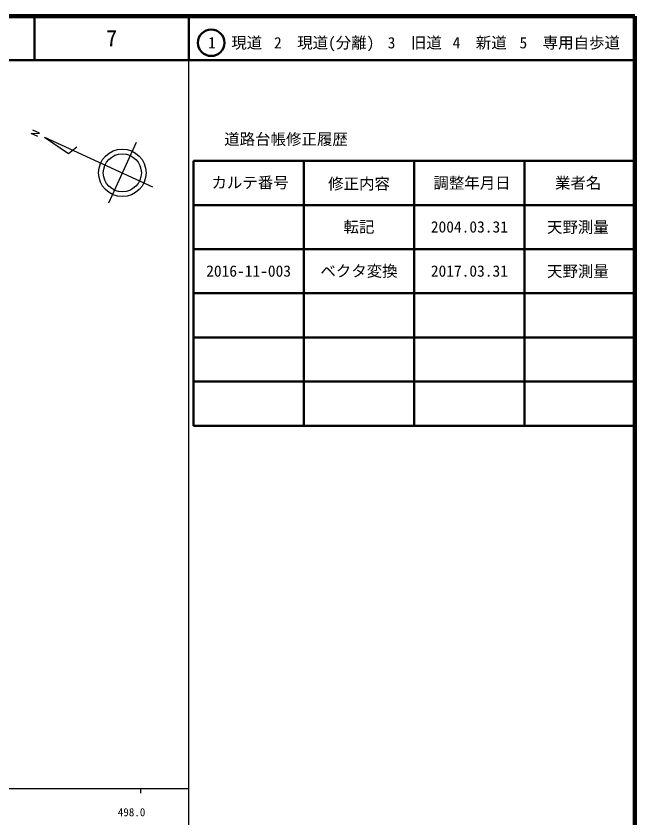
# Model space of a CAD drawing. Units: millimetres, scale not verified. Extents: x 40000 to 680000, y 20000 to 380000.
# Drawn here: x 539833 to 680000, y 198357 to 380000 of the extents above; entities that cross this region are included whole.
import ezdxf
from ezdxf.enums import TextEntityAlignment as Align

# ---------------------------------------------------------------- set-up
doc = ezdxf.new("R2010")
doc.units = ezdxf.units.MM
doc.header["$LTSCALE"] = 1000
for name, color, linetype, lineweight in [('M-BMK-SRVR', 3, 'Continuous', 25), ('M-TTL', 2, 'Continuous', 140), ('M-TTL-BAND', 7, 'Continuous', 25), ('M-TTL-FRAM', 2, 'Continuous', 50), ('M-TTL-LINE', 7, 'Continuous', 50)]:
    doc.layers.add(name, color=color, linetype=linetype, lineweight=lineweight)
doc.layers.add('M-TTL-TXT', color=7, linetype='Continuous')
doc.styles.add('ＭＳ ゴシック', font='')
doc.styles.get('ＭＳ ゴシック').set_extended_font_data('MS Gothic')

msp = doc.modelspace()

# ---------------------------------------------------------------- linework, layer by layer
at = {"layer": 'M-BMK-SRVR'}
for p, q in [((543294, 353405), (545169, 353495)), ((544805, 352713), (543294, 353405)), ((545169, 353495), (543648, 354182)), ((546276, 352556), (551704, 348885)), ((546276, 352556), (570763, 341340)), ((567047, 351337), (560766, 337624)), ((551704, 348885), (553581, 350395))]:
    msp.add_line(p, q, dxfattribs=at)
for radius in [5387, 4309]:
    msp.add_circle((563906, 344481), radius, dxfattribs=at)
at = {"layer": 'M-TTL'}
for p, q in [((680000, 380000), (40000, 380000)), ((680000, 20000), (680000, 380000))]:
    msp.add_line(p, q, dxfattribs=at)
at = {"layer": 'M-TTL-BAND'}
for p, q in [((579000, 20000), (579000, 370000)), ((40000, 205000), (579000, 205000)), ((568000, 205000), (568000, 204000))]:
    msp.add_line(p, q, dxfattribs=at)
at = {"layer": 'M-TTL-FRAM'}
for p, q in [((580000, 347197), (580000, 287197)), ((580000, 347197), (680000, 347197)), ((580000, 287197), (680000, 287197))]:
    msp.add_line(p, q, dxfattribs=at)
at = {"layer": 'M-TTL-LINE'}
for p, q in [((543997, 380000), (543997, 370000)), ((579000, 380000), (579000, 370000)), ((40000, 370000), (680000, 370000)), ((605000, 347197), (605000, 287197)), ((630000, 347197), (630000, 287197)), ((655000, 347197), (655000, 287197)), ((580000, 337197), (680000, 337197)), ((580000, 327197), (680000, 327197)), ((580000, 317197), (680000, 317197)), ((580000, 307197), (680000, 307197)), ((580000, 297197), (680000, 297197))]:
    msp.add_line(p, q, dxfattribs=at)
msp.add_circle((584031, 373958), 3000, dxfattribs=at)

# ---------------------------------------------------------------- texts
at = {"layer": 'M-TTL-BAND', "style": 'ＭＳ ゴシック'}
msp.add_text('498.0', height=1833, dxfattribs=at).set_placement((566000, 198195), align=Align.BOTTOM_CENTER)
at = {"layer": 'M-TTL-TXT', "style": 'ＭＳ ゴシック'}
for s, height, p in [('7', 3666, (561497, 375000)), ('1\u3000現道', 2566, (589448, 373958)), ('2\u3000現道(分離)', 2566, (609619, 373958)), ('3\u3000旧道', 2566, (630121, 373958)), ('4\u3000新道', 2566, (644824, 373958)), ('5\u3000専用自歩道', 2566, (665228, 373958)), ('道路台帳修正履歴', 2566, (600968, 352113)), ('カルテ番号', 2566, (592839, 342277)), ('修正内容', 2566, (617509, 342023)), ('調整年月日', 2566, (643089, 342197)), ('業者名', 2566, (667134, 342197)), ('転記', 2566, (617500, 332245)), ('2004.03.31', 2566, (642500, 332245)), ('天野測量', 2566, (667077, 332189)), ('2016-11-003', 2566, (592500, 322245)), ('ベクタ変換', 2566, (617500, 322245)), ('2017.03.31', 2566, (642500, 322245)), ('天野測量', 2566, (667077, 322189))]:
    msp.add_text(s, height=height, dxfattribs=at).set_placement(p, align=Align.MIDDLE_CENTER)

doc.saveas('drawing.dxf')
